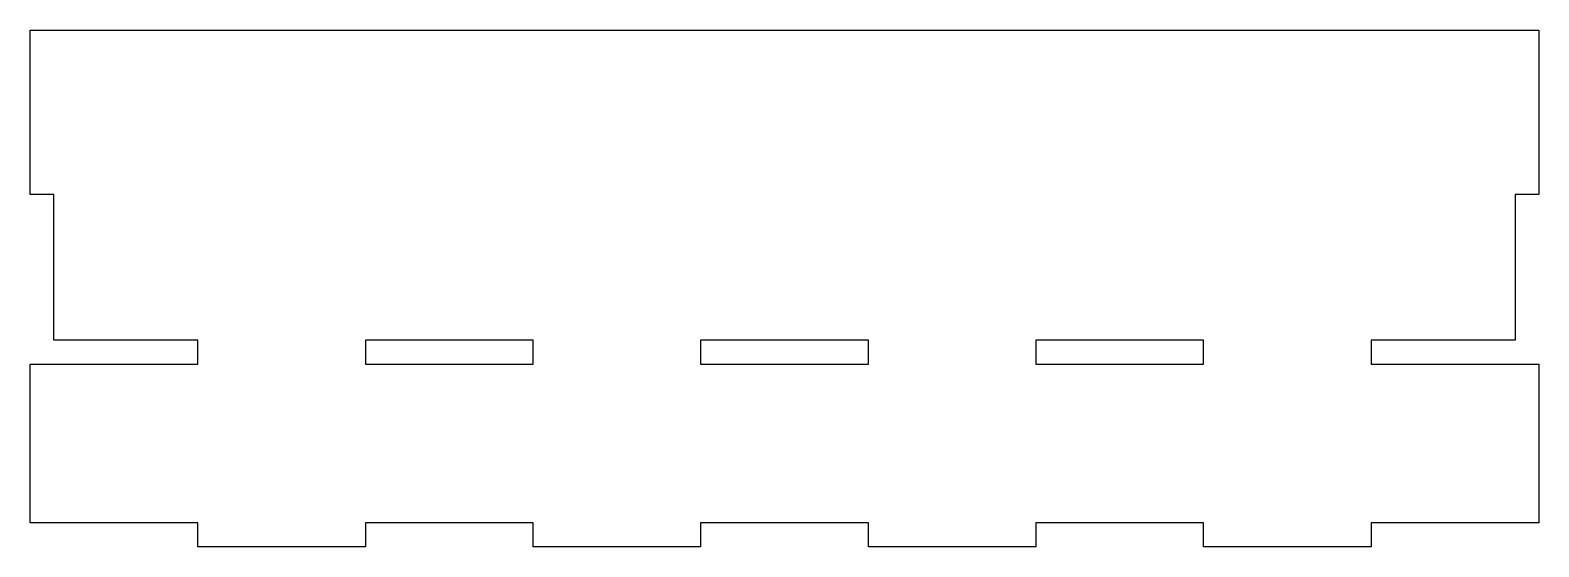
# Model space of a CAD drawing. Header units: millimetres. Extents: x -190 to 0, y 0 to 65.
import ezdxf

# ---------------------------------------------------------------- set-up
doc = ezdxf.new("R2010")
doc.units = ezdxf.units.MM
doc.layers.get('0').update_dxf_attribs({"linetype": 'CONTINUOUS'})

msp = doc.modelspace()

# ---------------------------------------------------------------- linework, layer by layer
for points in [[(-21.11, 23), (0, 23), (0, 3), (-21.11, 3), (-21.11, 0), (-42.22, 0), (-42.22, 3), (-63.33, 3), (-63.33, 0), (-84.44, 0), (-84.44, 3), (-105.56, 3), (-105.56, 0), (-126.67, 0), (-126.67, 3), (-147.78, 3), (-147.78, 0), (-168.89, 0), (-168.89, 3), (-190, 3), (-190, 23), (-168.89, 23), (-168.89, 26), (-187, 26), (-187, 44.33), (-190, 44.33), (-190, 65), (0, 65), (0, 44.33), (-3, 44.33), (-3, 26), (-21.11, 26)], [(-147.78, 26), (-147.78, 23), (-126.67, 23), (-126.67, 26)], [(-105.56, 26), (-105.56, 23), (-84.44, 23), (-84.44, 26)], [(-63.33, 26), (-63.33, 23), (-42.22, 23), (-42.22, 26)]]:
    msp.add_lwpolyline(points, close=True)

doc.saveas('drawing.dxf')
